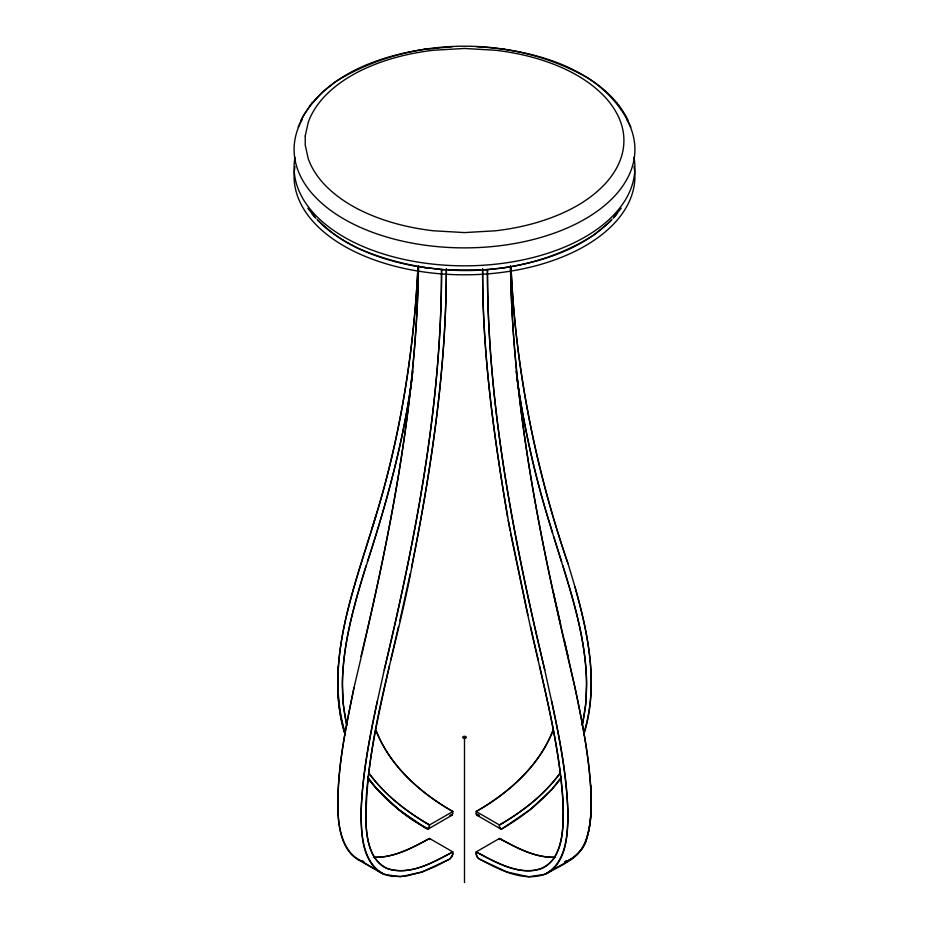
<?xml version="1.0" encoding="UTF-8"?>
<svg xmlns="http://www.w3.org/2000/svg" width="929" height="929" viewBox="0 0 929 929"><rect width="100%" height="100%" fill="white"/><g stroke="black" fill="none" stroke-linecap="round" stroke-linejoin="round"><path stroke-width="1.39" d="M418.503 265.857C416.726 408.655 386.928 549.225 354.007 687.588C345.82 727.384 337.25 767.668 337.796 808.497C338.516 824.557 340.211 842.44 351.719 854.75A83.273 48.076 -60 0 0 360.696 860.823L384.014 874.282L391.492 876.384L405.137 876.326L421.929 872.041L435.016 866.652L449.682 859.093L452.702 854.808L452.841 851.916L429.523 838.457C412.302 847.852 393.629 858.094 373.377 857.258C392.293 858.036 409.852 849.083 426.097 840.397M418.491 265.915C416.482 397.949 391.748 528.485 360.928 656.501M482.662 269.143C482.221 352.3 493.787 435.074 507.571 516.907M482.639 268.771C482.256 356.655 494.878 444.132 510.067 530.505M487.388 269.631C487.4 404.939 513.423 538.82 544.754 669.96C555.496 719.987 568.293 770.455 567.886 821.968C567.154 838.016 565.459 855.899 553.963 868.209A83.273 48.076 60 0 1 544.986 874.282C521.982 882.178 498.199 869.091 478.412 858.431C476.612 856.805 475.869 854.285 476.159 851.916L499.477 838.457C516.698 847.852 535.371 858.094 555.623 857.258C536.707 858.036 519.148 849.083 502.903 840.397M418.015 266.611C413.672 355.122 399.307 443.412 372.181 527.881M428.455 824.371L429.523 824.987L452.841 811.528C420.152 792.82 389.925 766.077 375.92 730.275C389.913 766.088 420.129 792.809 452.841 811.528L452.121 815.174L428.594 828.784C405.207 818.101 384.501 798.777 368.174 778.618C383.909 799.045 404.359 815.302 426.365 828.529L428.977 828.459L429.523 824.987C406.6 811.737 385.129 795.119 369.301 773.706M487.539 269.491C487.237 404.835 513.563 538.774 544.754 669.96M417.957 266.739C414.322 341.93 403.267 416.912 383.538 489.583C371.437 533.56 355.308 576.41 345.286 620.955C337.204 658.115 333.441 697.842 345.193 734.688C338.249 712.636 336.67 689.248 338.377 666.29M452.841 853.681L451.912 856.782L449.682 859.093L421.929 872.041L400.248 876.79L384.014 874.282A83.273 48.076 -60 0 1 375.037 868.209C362.31 854.355 361.404 834.161 361.033 816.336C361.857 766.739 373.748 718.175 384.246 669.96C415.6 538.843 441.577 404.928 441.612 269.631M452.841 813.293L451.912 815.314L449.984 815.221M411.988 378.196C403.569 440.718 387.068 501.741 367.419 561.581M412.592 373.992L413.01 371.194M411.942 378.753C402.872 445.316 384.571 510.126 363.634 573.82C354.251 604.605 345.704 635.947 343.126 668.148A285.493 164.828 60 0 0 342.638 675.813A246.22 142.16 60 0 0 342.395 683.639L343.289 704.67L346.784 725.41C334.498 671.713 350.547 616.833 366.154 565.656M354.007 687.588C345.24 730.844 335.671 774.774 338.458 819.181C340.293 836.17 346.366 856.132 364.273 862.077M377.337 701.058C369.719 737.161 362.647 773.567 361.114 810.529C361.311 833.023 361.567 861.938 384.014 874.282M411.524 567.654C431.358 469.308 446.245 369.277 446.361 268.771M410.235 573.727L399.795 620.839M389.472 665.745C379.938 708.386 369.905 751.178 366.444 794.829A285.493 164.828 -60 0 0 365.956 803.062A246.22 142.16 -60 0 0 365.712 811.156C365.98 831.107 366.316 857.897 386.743 868.325C409.701 876.279 433.065 862.402 452.841 851.916C433.669 861.984 411.489 875.164 388.972 869.196C371.577 863.18 367.257 842.197 366.131 826.09C364.551 735.907 397.345 649.429 412.79 561.569C431.718 465.301 446.373 367.454 446.338 269.143M384.246 669.96C415.402 538.739 441.786 404.858 441.461 269.491M390.737 660.205L398.46 626.669M583.807 734.688C601.307 678.205 584.724 618.389 568.072 563.833C535.069 468.088 515.456 367.791 510.985 266.611M376.001 515.421C355.691 585.386 323.129 660.449 345.472 733.968M583.528 733.968C599.1 685.892 588.138 634.275 574.993 586.942M298.139 127.099L303.469 115.486L310.379 105.14M301.042 120.085C325.266 75.446 376.802 56.495 424.332 49.353M560.35 772.789C545.277 793.575 524.815 809.891 502.903 822.978M559.699 773.706C543.86 795.119 522.388 811.714 499.477 824.987C499.152 826.462 499.512 829.504 501.73 828.912C524.235 815.976 544.94 799.277 560.826 778.618M561.464 776.841L552.07 789.139L530.389 809.426L502.032 828.819L500.406 828.784L477.088 815.314L476.159 811.528C508.871 792.809 539.087 766.088 553.08 730.275C539.459 765.124 510.381 791.462 478.714 810.03M311.587 103.618L322.584 91.948L335.218 81.903C409.91 35.314 512.227 34.547 588.405 78.315C604.744 88.65 619.411 102.538 627.958 120.085M309.868 105.801L312.098 102.968M614.092 216.933L621.187 208.224M616.902 213.984L613.198 218.257M609.134 222.426L611.212 220.359M611.932 219.302C585.862 246.417 549.027 259.725 512.762 266.298M608.565 222.972L593.782 235.06C524.63 279.002 432.612 280.546 358.408 248.438C344.636 241.819 331.467 233.62 320.435 222.972M428.594 828.784L429.523 826.752A4.401 2.543 60 0 1 426.365 828.529L398.611 809.426L376.93 789.139L367.536 776.841M476.159 853.681L477.088 856.782L479.318 859.093L507.071 872.041L528.752 876.79L544.986 874.282C567.433 861.938 567.689 833.023 567.886 810.529C566.353 773.567 559.281 737.161 551.663 701.058M544.986 874.282C560.199 864.481 582.181 857.595 586.919 837.807C589.88 828.331 590.879 818.379 591.204 808.497C591.75 767.668 583.18 727.384 574.993 687.588C541.99 549.26 512.332 408.632 510.497 265.857M548.261 872.633C563.357 864.202 582.599 856.747 586.919 837.807C591.982 820.702 591.657 802.621 590.623 784.993M477.866 810.529L476.159 811.528L499.477 824.987L502.891 822.989M564.727 862.077C590.577 853.379 591.041 819.715 591.204 797.059C588.789 743.966 575.968 692.14 564.402 640.476M426.109 840.385L429.523 838.457L429.523 839.561M564.565 861.868L571.59 859.174M478.853 815.302A4.401 2.543 -60 0 1 476.159 813.293L477.088 815.314L479.016 815.221M451.912 815.314L450.286 815.348M478.714 815.348L477.088 815.314M565.598 861.241L568.304 860.823M504.668 267.598L508.837 266.96M484.729 269.77L500.917 268.109M424.112 49.388L452.342 46.717M500.719 268.144L504.888 267.564M480.699 270.025L448.301 270.025M476.658 46.717C535.394 49.934 604.686 68.816 630.861 127.099M444.271 269.77L420.163 266.96M500.917 48.842L504.888 49.388M424.112 267.564L428.281 268.144M360.696 860.823L363.402 861.241M416.238 266.298C379.915 259.795 343.254 246.313 317.068 219.302M501.393 839.549L502.67 840.269M502.461 840.153L499.697 838.573M501.184 839.433L499.477 838.457L499.477 839.561M357.41 859.174L380.739 872.633M428.884 824.615L426.109 822.989L426.748 823.373M426.097 822.978C404.185 809.867 383.735 793.575 368.65 772.789M500.406 828.784L499.477 826.752M317.788 220.359L319.866 222.426M315.802 218.257L312.098 213.984M307.813 208.224L314.908 216.933M616.902 102.968L617.413 103.618M618.621 105.14L619.132 105.801M568.072 563.833C535.406 468.042 515.328 367.93 511.043 266.739M553.87 536.95L561.581 561.581M562.846 565.656C573.205 599.1 583.064 633.09 585.874 668.148A285.493 164.828 -60 0 1 586.362 675.813A246.22 142.16 -60 0 1 586.605 683.639L585.711 704.67L582.216 725.41C597.452 656.896 568.745 588.591 549.887 524.061C534.965 476.623 524.2 427.944 517.058 378.753M552.534 532.654C536.428 482.267 524.444 430.58 517.012 378.196M568.072 656.501C537.322 528.45 512.471 397.972 510.509 265.915M530.54 626.669L538.263 660.205M552.999 590.681L560.64 624.16M539.528 665.745C549.062 708.386 559.095 751.178 562.556 794.829A285.493 164.828 60 0 1 563.044 803.062A246.22 142.16 60 0 1 563.288 811.156C563.02 831.107 562.684 857.897 542.257 868.325C519.299 876.279 495.935 862.402 476.159 851.916C497.526 863.436 532.886 883.653 553.08 859.488C564.124 843.102 563.369 821.991 563.044 803.062C559.061 737.208 540.121 673.409 526.569 609.192L510.706 533.908M527.881 615.021L508.186 520.298M515.99 371.194L516.408 373.992M464.5 737.336L464.5 882.55M626.878 119.655A170.402 98.381 0 0 1 464.5 247.88A170.402 98.381 0 0 1 302.122 119.655M633.996 157.291A170.402 98.381 0 0 1 464.5 265.833A170.402 98.381 0 0 1 295.004 157.291M634.054 166.616A170.402 98.381 0 0 1 464.5 274.81A170.402 98.381 0 0 1 294.946 166.616M305.235 136.017L305.235 145.04L308.161 158.464A162.285 93.69 0 0 0 323.919 183.919C341.442 202.592 365.19 214.146 389.344 221.683A162.285 93.69 0 0 0 433.425 230.787L464.5 232.587L495.575 230.787A162.285 93.69 0 0 0 539.656 221.683C563.81 214.146 587.558 202.592 605.081 183.919A162.285 93.69 0 0 0 620.839 158.464C624.938 146.945 624.927 134.101 620.839 122.582A162.285 93.69 0 0 0 605.081 97.139C587.558 78.454 563.81 66.9 539.656 59.363A162.285 93.69 0 0 0 495.575 50.259L464.5 48.459L433.425 50.259A162.285 93.69 0 0 0 389.344 59.363C365.19 66.9 341.442 78.454 323.919 97.139A162.285 93.69 0 0 0 308.161 122.582L305.235 136.017M463.594 738.241A1.812 1.045 0 0 0 466.312 737.336A1.812 1.045 0 0 0 463.594 736.43A1.812 1.045 0 0 0 463.594 738.241"/></g></svg>
